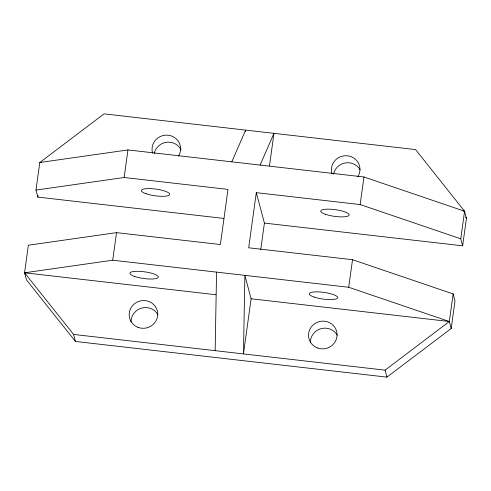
<?xml version="1.0" encoding="UTF-8"?>
<svg xmlns="http://www.w3.org/2000/svg" width="491" height="491" viewBox="0 0 491 491"><rect width="100%" height="100%" fill="white"/><g stroke="black" fill="none" stroke-linecap="round" stroke-linejoin="round"><path stroke-width="0.74" d="M215.156 350.666L216.556 272.118M256.308 192.656L264.404 223.086L462.639 245.819L460.767 238.798L360.142 204.563L256.308 192.656L248.685 247.795L352.52 259.702L453.144 293.937L455.016 300.965L451.192 328.491L386.926 377.137L75.43 341.448L26.416 279.809L24.55 272.787L28.361 245.218L116.533 232.636L220.367 244.549L227.99 189.409L124.155 177.496L35.984 190.078L37.856 197.1L223.933 218.44M35.984 190.078L39.802 162.509L104.061 113.863L415.57 149.589L464.584 211.228L466.45 218.25L462.639 245.819M37.856 197.1L38.059 195.608M75.43 341.448L73.564 334.426L24.55 272.787L112.715 260.205L116.533 232.636M124.155 177.496L127.967 149.927L363.96 176.993L464.584 211.228L460.767 238.798M245.445 131.613L245.653 130.103L231.801 161.834M251.104 298.774L243.475 353.913L244.874 275.365L251.104 298.774L449.333 321.507L451.192 328.491M269.485 165.829L273.972 133.349L260.12 165.086M260.752 249.52L264.404 223.086M453.144 293.937L449.333 321.507L348.708 287.278L352.52 259.702M360.142 204.563L363.96 176.993M73.564 334.426L385.073 370.153L449.333 321.507M127.967 149.927L39.802 162.509L41.318 162.681M463.062 211.056L464.584 211.228M112.715 260.205L348.708 287.278M24.55 272.787L215.948 294.741M465.499 217.053L466.45 218.25M385.073 370.153L386.926 377.137M154.156 153.695A14.319 13.846 -14.9 0 1 166.369 142.298A14.319 13.846 -14.9 0 1 181.111 149.89M152.615 153.137A14.319 13.846 -14.9 0 1 168.235 135.228A14.319 13.846 -14.9 0 1 178.485 156.101M131.036 322.01A14.319 13.846 -14.9 0 1 141.666 308.096A14.319 13.846 -14.9 0 1 157.899 314.67M310.392 342.583A14.319 13.846 -14.9 0 1 321.016 328.669A14.319 13.846 -14.9 0 1 337.249 335.243M331.971 173.71A14.319 13.846 -14.9 0 1 347.585 155.8A14.319 13.846 -14.9 0 1 357.841 176.674M333.506 174.268A14.319 13.846 -14.9 0 1 345.351 162.926A14.319 13.846 -14.9 0 1 360.124 169.818M137.946 327.325A14.319 13.846 -14.9 0 0 157.623 312.436A14.319 13.846 -14.9 0 0 134.786 303.536A14.319 13.846 -14.9 0 0 137.946 327.325M146.238 193.785A14.319 3.363 7.9 0 0 169.505 194.927A14.319 3.363 7.9 0 0 151.019 188.636A14.319 3.363 7.9 0 0 146.238 193.785M134.798 276.494A14.319 3.363 7.9 0 0 158.071 277.636A14.319 3.363 7.9 0 0 139.585 271.345A14.319 3.363 7.9 0 0 134.798 276.494M314.154 297.067A14.319 3.363 7.9 0 0 337.421 298.209A14.319 3.363 7.9 0 0 318.935 291.918A14.319 3.363 7.9 0 0 314.154 297.067M317.296 347.898A14.319 13.846 -14.9 0 0 336.973 333.008A14.319 13.846 -14.9 0 0 314.142 324.109A14.319 13.846 -14.9 0 0 317.296 347.898M325.588 214.352A14.319 3.363 7.9 0 0 348.862 215.5A14.319 3.363 7.9 0 0 330.375 209.209A14.319 3.363 7.9 0 0 325.588 214.352"/></g></svg>
